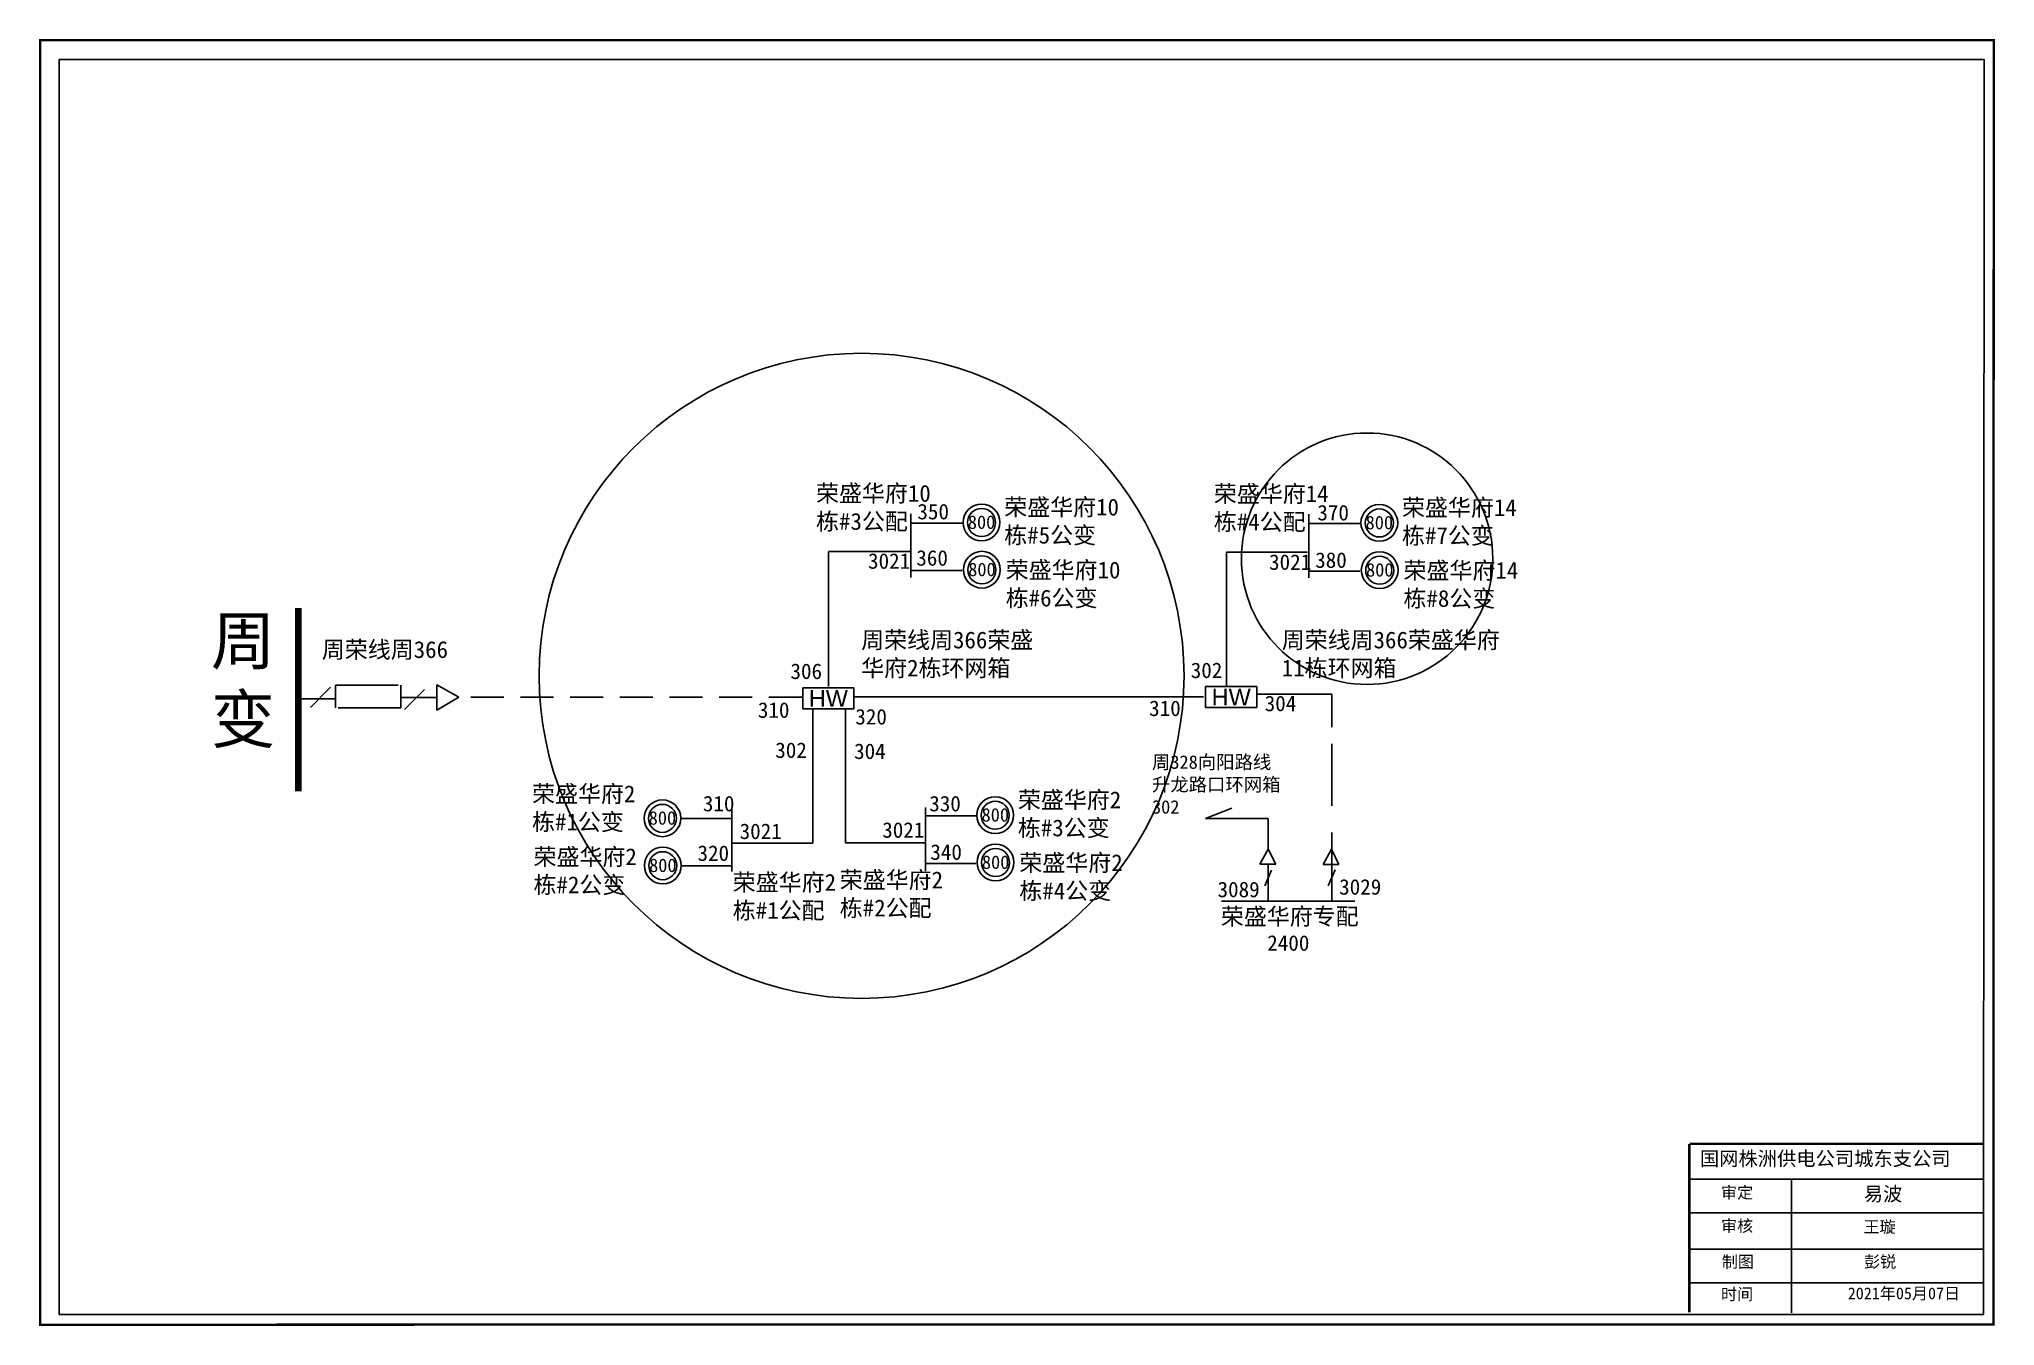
# Model space of a CAD drawing. Extents: x 124 to 414, y -49 to 142.
import ezdxf

# ---------------------------------------------------------------- set-up
doc = ezdxf.new("R2010")
doc.units = 0
doc.header["$LTSCALE"] = 0.774411
doc.linetypes.add('ACAD_ISO02W100', pattern=[15, 12, -3])
doc.linetypes.add('DASHED2', pattern=[9.525, 6.35, -3.175])
doc.layers.get('0').update_dxf_attribs({"linetype": 'CONTINUOUS'})
doc.layers.add('MiniCADViewLayer', color=7, linetype='CONTINUOUS')
doc.styles.add('SimSun_txtstyle_2.50_0_0', font='', dxfattribs={"height": 2.5})
doc.styles.get("Standard").update_dxf_attribs({"font": '', "height": 2.5})
doc.styles.add('字体', font='simkai_0.ttf', dxfattribs={"height": 2.5})
doc.styles.add('楷体_GB2312_txtstyle_200.00_0_0200', font='simkai_0.ttf', dxfattribs={"height": 200})
doc.styles.get('SimSun_txtstyle_2.50_0_0').set_extended_font_data('SimSun')
doc.styles.get('Standard').set_extended_font_data('SimSun')

msp = doc.modelspace()

# ---------------------------------------------------------------- linework, layer by layer
at = {"color": 0}
for p, q in [((253.49, 62.1), (253.49, 71.57)), ((261.12, 70.16), (253.64, 70.16)), ((312.57, 62.04), (312.57, 71.51)), ((320.2, 70.1), (312.72, 70.1)), ((253.3, 65.93), (241.25, 65.93)), ((241.26, 65.92), (241.26, 45.9)), ((312.38, 65.87), (300.33, 65.87)), ((300.34, 65.86), (300.34, 45.84)), ((261.09, 63.11), (253.61, 63.11)), ((320.17, 63.05), (312.69, 63.05)), ((245.1, 44.39), (296.91, 44.39)), ((304.84, 44.77), (315.98, 44.77)), ((238.9, 42.66), (238.9, 22.64)), ((243.74, 42.7), (243.74, 22.68)), ((226.87, 26.33), (219.39, 26.33)), ((226.86, 18.44), (226.86, 27.91)), ((255.64, 18.48), (255.64, 27.95)), ((263.15, 26.7), (255.67, 26.7)), ((238.9, 22.64), (226.86, 22.64)), ((255.64, 22.67), (243.74, 22.67)), ((226.84, 19.27), (219.36, 19.27)), ((263.12, 19.64), (255.64, 19.64))]:
    msp.add_line(p, q, dxfattribs=at)
at = {"linetype": 'ACAD_ISO02W100'}
msp.add_line((168.03, 44.08), (162.48, 44.08), dxfattribs=at)
at = {"linetype": 'Continuous'}
for p, q in [((167.28, 45.81), (164.29, 42.81)), ((177.73, 44.26), (183.09, 44.26)), ((181.26, 45.48), (178.26, 42.48)), ((183.09, 42.38), (183.09, 46.14)), ((183.09, 46.14), (186.33, 44.33)), ((186.33, 44.33), (183.09, 42.38)), ((306.52, 19.5), (306.52, 16.96)), ((369.12, -27.26), (412.77, -27.26)), ((384.27, -27.27), (384.27, -47.1)), ((369.12, -32.23), (412.77, -32.23)), ((369.12, -37.66), (412.77, -37.66)), ((369.12, -42.63), (412.77, -42.63))]:
    msp.add_line(p, q, dxfattribs=at)
at = {"color": 0, "linetype": 'DASHED2'}
for p, q in [((315.98, 44.77), (315.98, 31.85)), ((306.52, 26.31), (306.52, 21.69))]:
    msp.add_line(p, q, dxfattribs=at)
at = {"color": 0, "linetype": 'Continuous'}
for p, q in [((297.23, 26.31), (301.13, 27.86)), ((306.52, 26.31), (297.23, 26.31))]:
    msp.add_line(p, q, dxfattribs=at)
at = {"color": 7, "linetype": 'Continuous'}
for p, q in [((305.31, 19.53), (306.55, 21.77)), ((306.55, 21.77), (307.67, 19.53)), ((314.7, 19.49), (315.94, 21.73)), ((315.94, 21.73), (317.05, 19.49)), ((307.67, 19.53), (305.31, 19.53)), ((307.01, 18.65), (306.02, 16.29)), ((317.05, 19.49), (314.7, 19.49)), ((316.47, 18.69), (315.47, 16.33))]:
    msp.add_line(p, q, dxfattribs=at)
at = {"linetype": 'Continuous', "const_width": 0.35}
msp.add_lwpolyline([(124.17, 141.86), (414.3, 141.86), (414.26, -48.81), (124.17, -48.86)], close=True, dxfattribs=at)
at = {"linetype": 'Continuous'}
msp.add_lwpolyline([(127, 139.03), (412.88, 139.03), (412.77, -47.36), (127, -47.36)], close=True, dxfattribs=at)
for points, const_width in [([(162.48, 57.58), (162.48, 30.33)], 1), ([(369.09, -22.01), (369.09, -47.02)], 0.35), ([(369.12, -22.01), (412.77, -22.01)], 0.35)]:
    msp.add_lwpolyline(points, dxfattribs=dict(at, const_width=const_width))
at = {"linetype": 'ACAD_ISO02W100'}
msp.add_lwpolyline([(177.72, 46.09), (177.72, 42.75), (168.03, 42.75), (168.03, 46.09)], close=True, dxfattribs=at)
at = {"color": 0, "linetype": 'Continuous'}
for points in [[(237.42, 45.7), (245.02, 45.7), (245.02, 42.61), (237.42, 42.61)], [(297.25, 45.89), (304.85, 45.89), (304.85, 42.8), (297.25, 42.8)]]:
    msp.add_lwpolyline(points, close=True, dxfattribs=at)
at = {"color": 1}
for centre, radius in [((246.15, 47.49), 47.89), ((321.23, 64.88), 18.67)]:
    msp.add_circle(centre, radius, dxfattribs=at)
at = {"color": 0}
for centre, radius in [((263.97, 70.27), 2.73), ((323.05, 70.21), 2.73), ((263.97, 70.26), 2.08), ((323.05, 70.19), 2.08), ((264.02, 63.25), 2.73), ((264.02, 63.23), 2.08), ((323.1, 63.18), 2.73), ((323.1, 63.17), 2.08), ((216.57, 26.34), 2.73), ((266, 26.8), 2.73), ((216.57, 26.33), 2.08), ((266, 26.79), 2.08), ((216.62, 19.32), 2.73), ((216.62, 19.3), 2.08), ((266.05, 19.78), 2.73), ((266.05, 19.77), 2.08)]:
    msp.add_circle(centre, radius, dxfattribs=at)
at = {"layer": 'MiniCADViewLayer', "color": 0, "linetype": 'DASHED2'}
for p, q in [((237.3, 44.3), (186.51, 44.3)), ((315.99, 33.09), (315.99, 26.69))]:
    msp.add_line(p, q, dxfattribs=at)
at = {"layer": 'MiniCADViewLayer', "color": 0, "linetype": 'Continuous'}
for p, q in [((315.99, 24.24), (315.99, 14.01)), ((306.52, 16.96), (306.52, 14.01)), ((315.99, 14.01), (299.59, 14.01)), ((315.99, 14.01), (319.41, 14.01))]:
    msp.add_line(p, q, dxfattribs=at)

# ---------------------------------------------------------------- texts
at = {"color": 7, "linetype": 'Continuous', "true_color": 0xffffff, "char_height": 2.5, "attachment_point": 1, "style": '字体'}
for s, insert, width in [('{\\fSimSun|b0|i0|c134|p2;荣盛华府10栋#3公配}', (239.39, 75.84), 17.4025), ('{\\fSimSun|b0|i0|c134|p2;荣盛华府14栋#4公配}', (298.47, 75.78), 17.4025), ('{\\fSimSun|b0|i0|c134|p2;荣盛华府10栋#5公变}', (267.34, 73.8), 18.6256), ('{\\fSimSun|b0|i0|c134|p2;荣盛华府14栋#7公变}', (326.42, 73.73), 18.6256), ('{\\fSimSun|b0|i0|c134|p2;荣盛华府10栋#6公变}', (267.56, 64.46), 18.6256), ('{\\fSimSun|b0|i0|c134|p2;荣盛华府14栋#8公变}', (326.64, 64.4), 18.6256), ('{\\fSimSun|b0|i0|c134|p2;周荣线周366荣盛华府2栋环网箱}', (246.09, 54.07), 26.5205), ('{\\fSimSun|b0|i0|c134|p2;周荣线周366荣盛华府11栋环网箱}', (308.55, 54.07), 32.6627), ('{\\fSimSun|b0|i0|c134|p2;荣盛华府2栋#1公变}', (197.21, 31.22), 18.6256), ('{\\fSimSun|b0|i0|c134|p2;荣盛华府2栋#3公变}', (269.37, 30.33), 18.6256), ('{\\fSimSun|b0|i0|c134|p2;荣盛华府2栋#2公变}', (197.43, 21.88), 18.6256), ('{\\fSimSun|b0|i0|c134|p2;荣盛华府2栋#4公变}', (269.59, 20.99), 18.6256), ('{\\fSimSun|b0|i0|c134|p2;荣盛华府2栋#1公配}', (227.02, 18.08), 17.4025), ('{\\fSimSun|b0|i0|c134|p2;荣盛华府2栋#2公配}', (242.91, 18.44), 17.4025)]:
    msp.add_mtext(s, dxfattribs=dict(at, insert=insert, width=width))
at = {"color": 7, "true_color": 0xffffff, "width": 16.116, "attachment_point": 1}
for s, insert, char_height in [('350', (254.44, 73.03), 2.3), ('370', (313.84, 72.87), 2.3), ('800', (261.93, 71.31), 2), ('800', (321.01, 71.25), 2), ('3021', (247.11, 65.69), 2.3), ('360', (254.28, 66.15), 2.3), ('800', (261.99, 64.29), 2), ('3021', (306.67, 65.53), 2.3), ('380', (313.52, 65.83), 2.3), ('800', (321.07, 64.23), 2), ('302', (295.04, 49.46), 2.3), ('306', (235.59, 49.32), 2.3), ('310', (288.86, 43.82), 2.3), ('304', (306.02, 44.54), 2.3), ('310', (230.75, 43.56), 2.3), ('320', (245.22, 42.57), 2.3), ('302', (233.33, 37.6), 2.3), ('304', (245.04, 37.44), 2.3), ('310', (222.58, 29.67), 2.3), ('330', (256.2, 29.67), 2.3), ('800', (214.53, 27.39), 2), ('800', (263.97, 27.85), 2), ('3021', (228.04, 25.56), 2.3), ('3021', (249.22, 25.75), 2.3), ('800', (214.59, 20.36), 2), ('320', (221.78, 22.31), 2.3), ('340', (256.36, 22.47), 2.3), ('800', (264.02, 20.82), 2), ('2400', (306.4, 8.97), 2.3)]:
    msp.add_mtext(s, dxfattribs=dict(at, insert=insert, char_height=char_height))
at = {"linetype": 'Continuous', "attachment_point": 1}
for s, insert, char_height, width, style in [('{\\fSimSun|b0|i0|c134|p2;周\\f\uffbfﾬￌﾣﾤ_GB2312|b0|i0|c134|p49; \\P\\fSimSun|b0|i0|c134|p2;变}', (149.52, 56.22), 7, 46.6545, '字体'), ('{\\fSimSun|b0|i0|c134|p2;\\C7;\\c16777215;周荣线周366}', (165.99, 52.64), 2.5, 22.8827, '字体'), ('{\\fArial|b0|i0|c0|p32;HW}', (238.31, 45.4), 2.5, 24.6655, '字体'), ('{\\fArial|b0|i0|c0|p32;HW}', (298.14, 45.59), 2.5, 24.6655, '字体'), ('国网株洲供电公司城东支公司', (370.66, -23.14), 2.1, 57.4126, '字体'), ('{\\fSimSun|b0|i0|c134|p2;易波}', (395, -28.38), 2.1, 16.423, '字体'), ('彭锐', (395.04, -38.63), 1.75, 16.423, 'SimSun_txtstyle_2.50_0_0'), ('2021年05月07日', (392.62, -43.33), 1.75, 20.6733, 'SimSun_txtstyle_2.50_0_0')]:
    msp.add_mtext(s, dxfattribs=dict(at, insert=insert, char_height=char_height, width=width, style=style))
at = {"color": 7, "linetype": 'Continuous', "lineweight": 0, "ltscale": 1.585526, "true_color": 0xffffff, "insert": (289.28, 35.69), "char_height": 2, "width": 20.2245, "attachment_point": 1, "style": '楷体_GB2312_txtstyle_200.00_0_0200'}
msp.add_mtext('周328向阳路线升龙路口环网箱302', dxfattribs=at)
at = {"char_height": 2.3, "width": 16.116, "attachment_point": 1}
for s, insert in [('3089', (299.02, 16.92)), ('3029', (317.08, 17.3))]:
    msp.add_mtext(s, dxfattribs=dict(at, insert=insert))
at = {"color": 7, "true_color": 0xffffff, "insert": (299.51, 13.02), "char_height": 2.5, "width": 25.9796, "attachment_point": 1, "style": '字体'}
msp.add_mtext('荣盛华府专配', dxfattribs=at)
at = {"linetype": 'Continuous', "char_height": 1.75, "width": 16.423, "attachment_point": 1}
for s, insert in [('审定', (373.8, -28.35)), ('审核', (373.8, -33.3)), ('王璇', (394.96, -33.44)), ('制图', (373.92, -38.63)), ('时间', (373.8, -43.45))]:
    msp.add_mtext(s, dxfattribs=dict(at, insert=insert))

doc.saveas('drawing.dxf')
